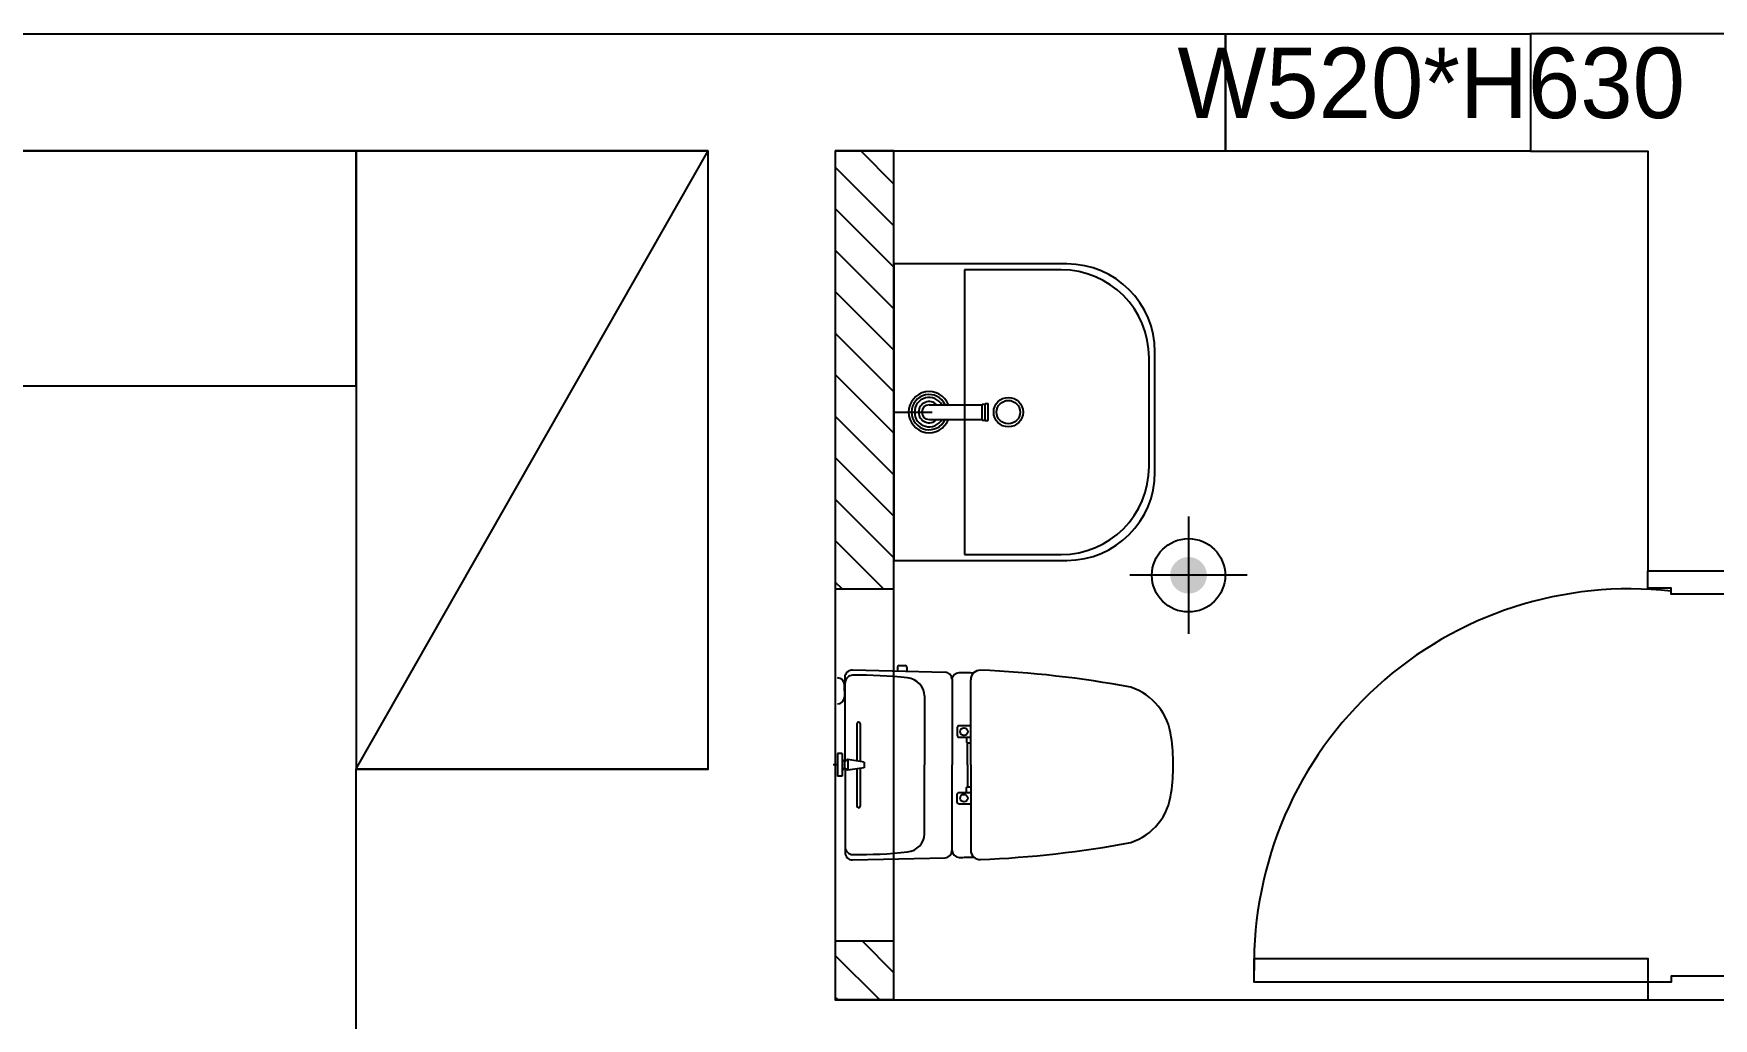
# Model space of a CAD drawing. Header units: millimetres. Extents: x -7413 to 64677, y 6112 to 38711.
# Drawn here: x 48373 to 51237, y 18914 to 20592 of the extents above; entities that cross this region are included whole.
import ezdxf
from ezdxf.enums import TextEntityAlignment as Align

# ---------------------------------------------------------------- set-up
doc = ezdxf.new("R2010")
doc.units = ezdxf.units.MM
doc.header["$LTSCALE"] = 100
doc.linetypes.add('HIDDEN', pattern=[0.375, 0.25, -0.125])
for name, color, linetype in [('0-ELC TEXT', 7, 'Continuous'), ('CO-BATH', 6, 'Continuous'), ('CO-DO-FR', 7, 'Continuous'), ('CO-DOOR', 8, 'Continuous'), ('fin', 5, 'Continuous'), ('HL', 6, 'HIDDEN'), ('RC-LIGHT', 7, 'Continuous'), ('가구', 6, 'Continuous'), ('내부벽체선', 3, 'Continuous'), ('외곽선', 2, 'Continuous'), ('외부벽체선', 2, 'Continuous'), ('창호', 4, 'Continuous'), ('치수선', 1, 'Continuous'), ('해치', 8, 'Continuous')]:
    doc.layers.add(name, color=color, linetype=linetype)
doc.styles.add('차영규', font='')
doc.styles.get('차영규').set_extended_font_data('ChosunilboNM')

# ---------------------------------------------------------------- blocks, each defined once
blk = doc.blocks.new('평면도')
at = {"layer": 'CO-DO-FR'}
for points in [[(20790.1, 14978.9), (20790.1, 14778.9), (20820.1, 14778.9), (20820.1, 14818.9), (20830.1, 14818.9), (20830.1, 14938.9), (20820.1, 14938.9), (20820.1, 14978.9), (20790.1, 14978.9)], [(21521.1, 14978.9), (21521.1, 14778.9), (21491.1, 14778.9), (21491.1, 14818.9), (21481.1, 14818.9), (21481.1, 14938.9), (21491.1, 14938.9), (21491.1, 14978.9), (21521.1, 14978.9)]]:
    blk.add_lwpolyline(points, close=True, dxfattribs=at)
at = {"layer": 'CO-DOOR'}
blk.add_lwpolyline([(20860.1, 15649.9), (20860.1, 14978.9), (20820.1, 14978.9), (20820.1, 15649.9)], close=True, dxfattribs=at)
blk.add_arc((20850.1, 15010), 640, 353.6199, 90.8953, dxfattribs=at)
at = {"layer": '외곽선'}
for points in [[(21636.1, 21704.9), (22436.1, 21704.9), (22436.1, 15698.9), (22236.1, 15698.9), (22236.1, 16363.9), (20790.1, 16363.9), (20790.1, 14778.9), (18910.1, 14778.9), (18910.1, 14978.9), (20590.1, 14978.9)], [(20590.1, 14978.9), (20590.1, 16980.9), (19345.1, 16980.9), (19345.1, 15828.9), (19145.1, 15828.9), (19145.1, 17180.9), (21183.1, 17180.9), (21183.1, 16580.9), (22236.1, 16580.9), (22236.1, 20089.9), (21636.1, 20089.9), (21636.1, 20289.9), (22236.1, 20289.9), (22236.1, 21504.9), (21636.1, 21504.9), (21636.1, 21704.9)], [(21465.1, 10021.9), (21465.1, 9821.9), (22436.1, 9821.9), (22436.1, 15178.9), (22236.1, 15178.9), (22236.1, 14978.9), (21521.1, 14978.9), (21521.1, 14778.9), (22236.1, 14778.9), (22236.1, 11402.9), (20260.1, 11402.9), (20260.1, 11202.9), (22236.1, 11202.9), (22236.1, 10021.9), (21465.1, 10021.9)]]:
    blk.add_lwpolyline(points, dxfattribs=at)
at = {"layer": '외부벽체선'}
blk.add_line((21521.1, 14978.9), (21521.1, 14778.9), dxfattribs=at)
at = {"layer": '창호'}
blk.add_lwpolyline([(22236.1, 15698.9), (22436.1, 15698.9), (22436.1, 15178.9), (22236.1, 15178.9)], close=True, dxfattribs=at)
at = {"layer": '0-ELC TEXT', "style": '차영규'}
blk.add_text('W520*H630', height=120, rotation=270, dxfattribs=at).set_placement((22292.3, 15348), align=Align.CENTER)
blk = doc.blocks.new('천정도')
at = {"color": 251}
for p, q in [((77182.6, 19823.9), (77247.6, 19823.9)), ((77086.1, 19222.9), (77079, 19222.9)), ((77086.1, 19242.3), (77086.1, 19203.4))]:
    blk.add_line(p, q, dxfattribs=at)
at = {"layer": 'CO-BATH', "color": 251}
for p, q in [((77477.6, 20076.4), (77182.6, 20076.4)), ((77182.6, 20076.4), (77182.6, 19571.4)), ((77467.6, 20066.4), (77302.6, 20066.4)), ((77302.6, 20066.4), (77302.6, 19581.4)), ((77617.6, 19731.4), (77617.6, 19916.4)), ((77627.6, 19721.4), (77627.6, 19926.4)), ((77242.6, 19836.4), (77333.1, 19836.4)), ((77333.1, 19837.4), (77338.1, 19837.4)), ((77333.1, 19810.4), (77333.1, 19837.4)), ((77338.1, 19838.4), (77343.1, 19838.4)), ((77338.1, 19809.4), (77338.1, 19838.4)), ((77343.1, 19809.4), (77343.1, 19838.4)), ((77242.6, 19811.4), (77333.1, 19811.4)), ((77333.1, 19810.4), (77338.1, 19810.4)), ((77338.1, 19809.4), (77343.1, 19809.4)), ((77182.6, 19571.4), (77477.6, 19571.4)), ((77302.6, 19581.4), (77467.6, 19581.4))]:
    blk.add_line(p, q, dxfattribs=at)
for radius in [25, 20]:
    blk.add_circle((77377.6, 19823.9), radius, dxfattribs=at)
for centre, radius, start, end in [((77477.6, 19926.4), 150, 0, 90), ((77467.6, 19916.4), 150, 0, 90), ((77242.6, 19823.9), 35, 20.9248, 339.0751), ((77242.6, 19823.9), 30, 24.6243, 335.3757), ((77242.6, 19823.9), 25, 30, 330), ((77242.6, 19823.9), 18, 43.9829, 316.017), ((77242.6, 19823.9), 12.5, 90, 270), ((77467.6, 19731.4), 150, 270, 0), ((77477.6, 19721.4), 150, 270, 0)]:
    blk.add_arc(centre, radius, start, end, dxfattribs=at)
at = {"layer": 'fin', "color": 251}
for p, q in [((77099.4, 19229.3), (77099.4, 19362.6)), ((77281.6, 19368.9), (77281.6, 19222.9)), ((77313.4, 19222.9), (77313.4, 19368)), ((77098.3, 19348.9), (77098.3, 19359.1)), ((77098.3, 19348.9), (77098.3, 19338.8)), ((77234.8, 19340.5), (77234.8, 19222.9)), ((77234.8, 19105.3), (77234.8, 19222.9)), ((77281.6, 19076.8), (77281.6, 19222.9)), ((77313.4, 19222.9), (77313.4, 19077.7)), ((77099.4, 19216.4), (77099.4, 19083.1))]:
    blk.add_line(p, q, dxfattribs=at)
for points in [[(77099.4, 19362.6), (77099.4, 19372.6, -0.421209), (77111.8, 19384.8), (77269.7, 19381, -0.001659)], [(77281.6, 19368.9, -0.371724), (77293.5, 19380.5, -0.003515), (77318.5, 19379.9, -0.320541)], [(77099.4, 19083.1), (77099.4, 19073.1, 0.421209), (77111.8, 19060.9), (77269.7, 19064.7, 0.001659)], [(77281.6, 19076.8, 0.371724), (77293.5, 19065.2, 0.003515), (77318.5, 19065.9, 0.320541)]]:
    blk.add_lwpolyline(points, format="xyb", dxfattribs=at)
for centre, radius, start, end in [((77086.1, 19359.1), 12.1, 0, 90), ((77112.4, 19362.6), 13, 90.6884, 180), ((77121.9, 18566), 809.7, 84.0563, 90.6884), ((77202.4, 19339), 32.4, 2.4871, 84.0563), ((77269.4, 19368.9), 12.1, 0, 88.6349), ((77329.6, 19368), 16.2, 87.6667, 180), ((77257.5, 17599.7), 1786, 79.3919, 87.6667), ((77086.1, 19338.8), 12.1, 270, 0), ((77554.4, 19258.7), 101.6, 6.5759, 71.7036), ((77330.2, 19222.9), 328.6, 0, 8.3007), ((77330.2, 19222.9), 328.6, 351.6993, 0), ((77554.4, 19187.1), 101.6, 288.2964, 353.4241), ((77202.4, 19106.7), 32.4, 275.9437, 357.5129), ((77112.4, 19083.1), 13, 180, 269.3116), ((77121.9, 19879.8), 809.7, 269.3116, 275.9437), ((77269.4, 19076.8), 12.1, 271.3651, 0), ((77329.6, 19077.7), 16.2, 180, 272.3333), ((77257.5, 20846.1), 1786, 272.3333, 280.6081)]:
    blk.add_arc(centre, radius, start, end, dxfattribs=at)
at = {"layer": 'HL', "color": 251, "linetype": 'Continuous'}
for p, q in [((77188.4, 19388.8), (77188.4, 19383)), ((77191.7, 19392), (77201.5, 19392)), ((77204.7, 19388.8), (77204.7, 19382.6)), ((77119.3, 19292.9), (77119.3, 19229.8)), ((77125, 19292.9), (77125, 19228.9)), ((77307.7, 19222.9), (77307.7, 19260.4)), ((77094.2, 19242.3), (77086.1, 19242.3)), ((77094.2, 19242.3), (77094.2, 19203.4)), ((77098.1, 19228.5), (77094.2, 19232.9)), ((77098.1, 19217.2), (77094.2, 19212.8)), ((77103.7, 19232), (77098.1, 19228.5)), ((77098.1, 19228.5), (77098.1, 19217.2)), ((77103.7, 19213.7), (77098.1, 19217.2)), ((77131.6, 19227.7), (77103.7, 19232)), ((77103.7, 19232), (77103.7, 19213.7)), ((77131.6, 19218), (77103.7, 19213.7)), ((77125, 19216.8), (77125, 19152.8)), ((77131.6, 19227.7), (77131.6, 19218)), ((77307.7, 19222.9), (77307.7, 19185.4)), ((77094.2, 19203.4), (77086.1, 19203.4)), ((77119.3, 19216), (77119.3, 19152.8))]:
    blk.add_line(p, q, dxfattribs=at)
for points in [[(77313.4, 19289.7), (77293.8, 19289.7, 0.414214), (77290.5, 19286.5), (77290.5, 19273.1, 0.414214), (77293.8, 19269.9), (77306.4, 19269.9), (77313.4, 19269.9)], [(77306.4, 19269.9), (77306.4, 19262, 0.414214), (77308, 19260.4), (77313.4, 19260.4)], [(77313.4, 19156), (77293.8, 19156, -0.414214), (77290.5, 19159.3), (77290.5, 19172.6, -0.414214), (77293.8, 19175.8), (77306.4, 19175.8), (77313.4, 19175.8)], [(77306.4, 19175.8), (77306.4, 19183.7, -0.414214), (77308, 19185.4), (77313.4, 19185.4)]]:
    blk.add_lwpolyline(points, format="xyb", dxfattribs=at)
for centre in [(77301.8, 19279.5), (77301.8, 19166.2)]:
    blk.add_circle(centre, 6.48, dxfattribs=at)
for centre, radius, start, end in [((77191.7, 19388.8), 3.24, 90, 180), ((77201.5, 19388.8), 3.24, 0, 90), ((77122.2, 19292.9), 2.83, 0, 180), ((77122.2, 19152.8), 2.83, 180, 0)]:
    blk.add_arc(centre, radius, start, end, dxfattribs=at)
at = {"layer": '가구', "color": 251}
for p, q in [((76265.6, 20268.9), (73356.6, 20268.9)), ((76865.6, 20268.9), (76265.6, 20268.9)), ((76265.6, 20268.9), (76265.6, 19215.9)), ((76265.6, 19868.9), (76265.6, 20268.9)), ((76265.6, 19215.9), (76865.6, 20268.9)), ((76865.6, 19215.9), (76865.6, 20268.9)), ((73356.6, 19868.9), (76265.6, 19868.9)), ((76265.6, 19215.9), (76865.6, 19215.9))]:
    blk.add_line(p, q, dxfattribs=at)
at = {"layer": '내부벽체선'}
for p, q in [((77082.6, 19522.9), (77182.6, 19522.9)), ((77082.6, 18922.9), (77182.6, 18922.9))]:
    blk.add_line(p, q, dxfattribs=at)
blk.add_lwpolyline([(77082.6, 20268.9), (77082.6, 18822.9), (77182.6, 18822.9), (77182.6, 20268.9), (77082.6, 20268.9)], dxfattribs=at)
at = {"layer": '해치', "color": 251, "linetype": 'Continuous'}
for p, q in [((77182.6, 20212.3), (77126, 20268.9)), ((77182.6, 20141.6), (77082.6, 20241.6)), ((77182.6, 20070.8), (77082.6, 20170.8)), ((77182.6, 20000.1), (77082.6, 20100.1)), ((77182.6, 19929.4), (77082.6, 20029.4)), ((77182.6, 19858.7), (77082.6, 19958.7)), ((77182.6, 19788), (77082.6, 19888)), ((77182.6, 19717.3), (77082.6, 19817.3)), ((77182.6, 19646.6), (77082.6, 19746.6)), ((77182.6, 19575.9), (77082.6, 19675.9)), ((77164.9, 19522.9), (77082.6, 19605.2)), ((77094.2, 19522.9), (77082.6, 19534.4)), ((77182.6, 18868.8), (77128.5, 18922.9)), ((77157.8, 18822.9), (77082.6, 18898)), ((77087.1, 18822.9), (77082.6, 18827.3))]:
    blk.add_line(p, q, dxfattribs=at)
at = {"layer": '치수선', "rotation": 90}
blk.add_blockref('평면도', (93446.5, -1967.3), dxfattribs=at)
blk = doc.blocks.new('hallogen')
h = blk.add_hatch(color=256)
h.dxf.hatch_style = 1
edge = h.paths.add_edge_path()
edge.add_arc((48591.7, 60854.3), 31.2, 0, 360, ccw=False)
at = {"color": 1, "linetype": 'Continuous'}
for p, q in [((48591.7, 60954.3), (48591.7, 60754.3)), ((48691.7, 60854.3), (48491.7, 60854.3))]:
    blk.add_line(p, q, dxfattribs=at)
at = {"color": 4, "linetype": 'Continuous'}
blk.add_circle((48591.7, 60854.3), 62.5, dxfattribs=at)

msp = doc.modelspace()

# ---------------------------------------------------------------- block references
at = {"layer": 'RC-LIGHT'}
msp.add_blockref('hallogen', (1750, -41185.2), dxfattribs=at)
at = {"layer": '내부벽체선'}
msp.add_blockref('천정도', (-27343.1, 123.2), dxfattribs=at)

doc.saveas('drawing.dxf')
